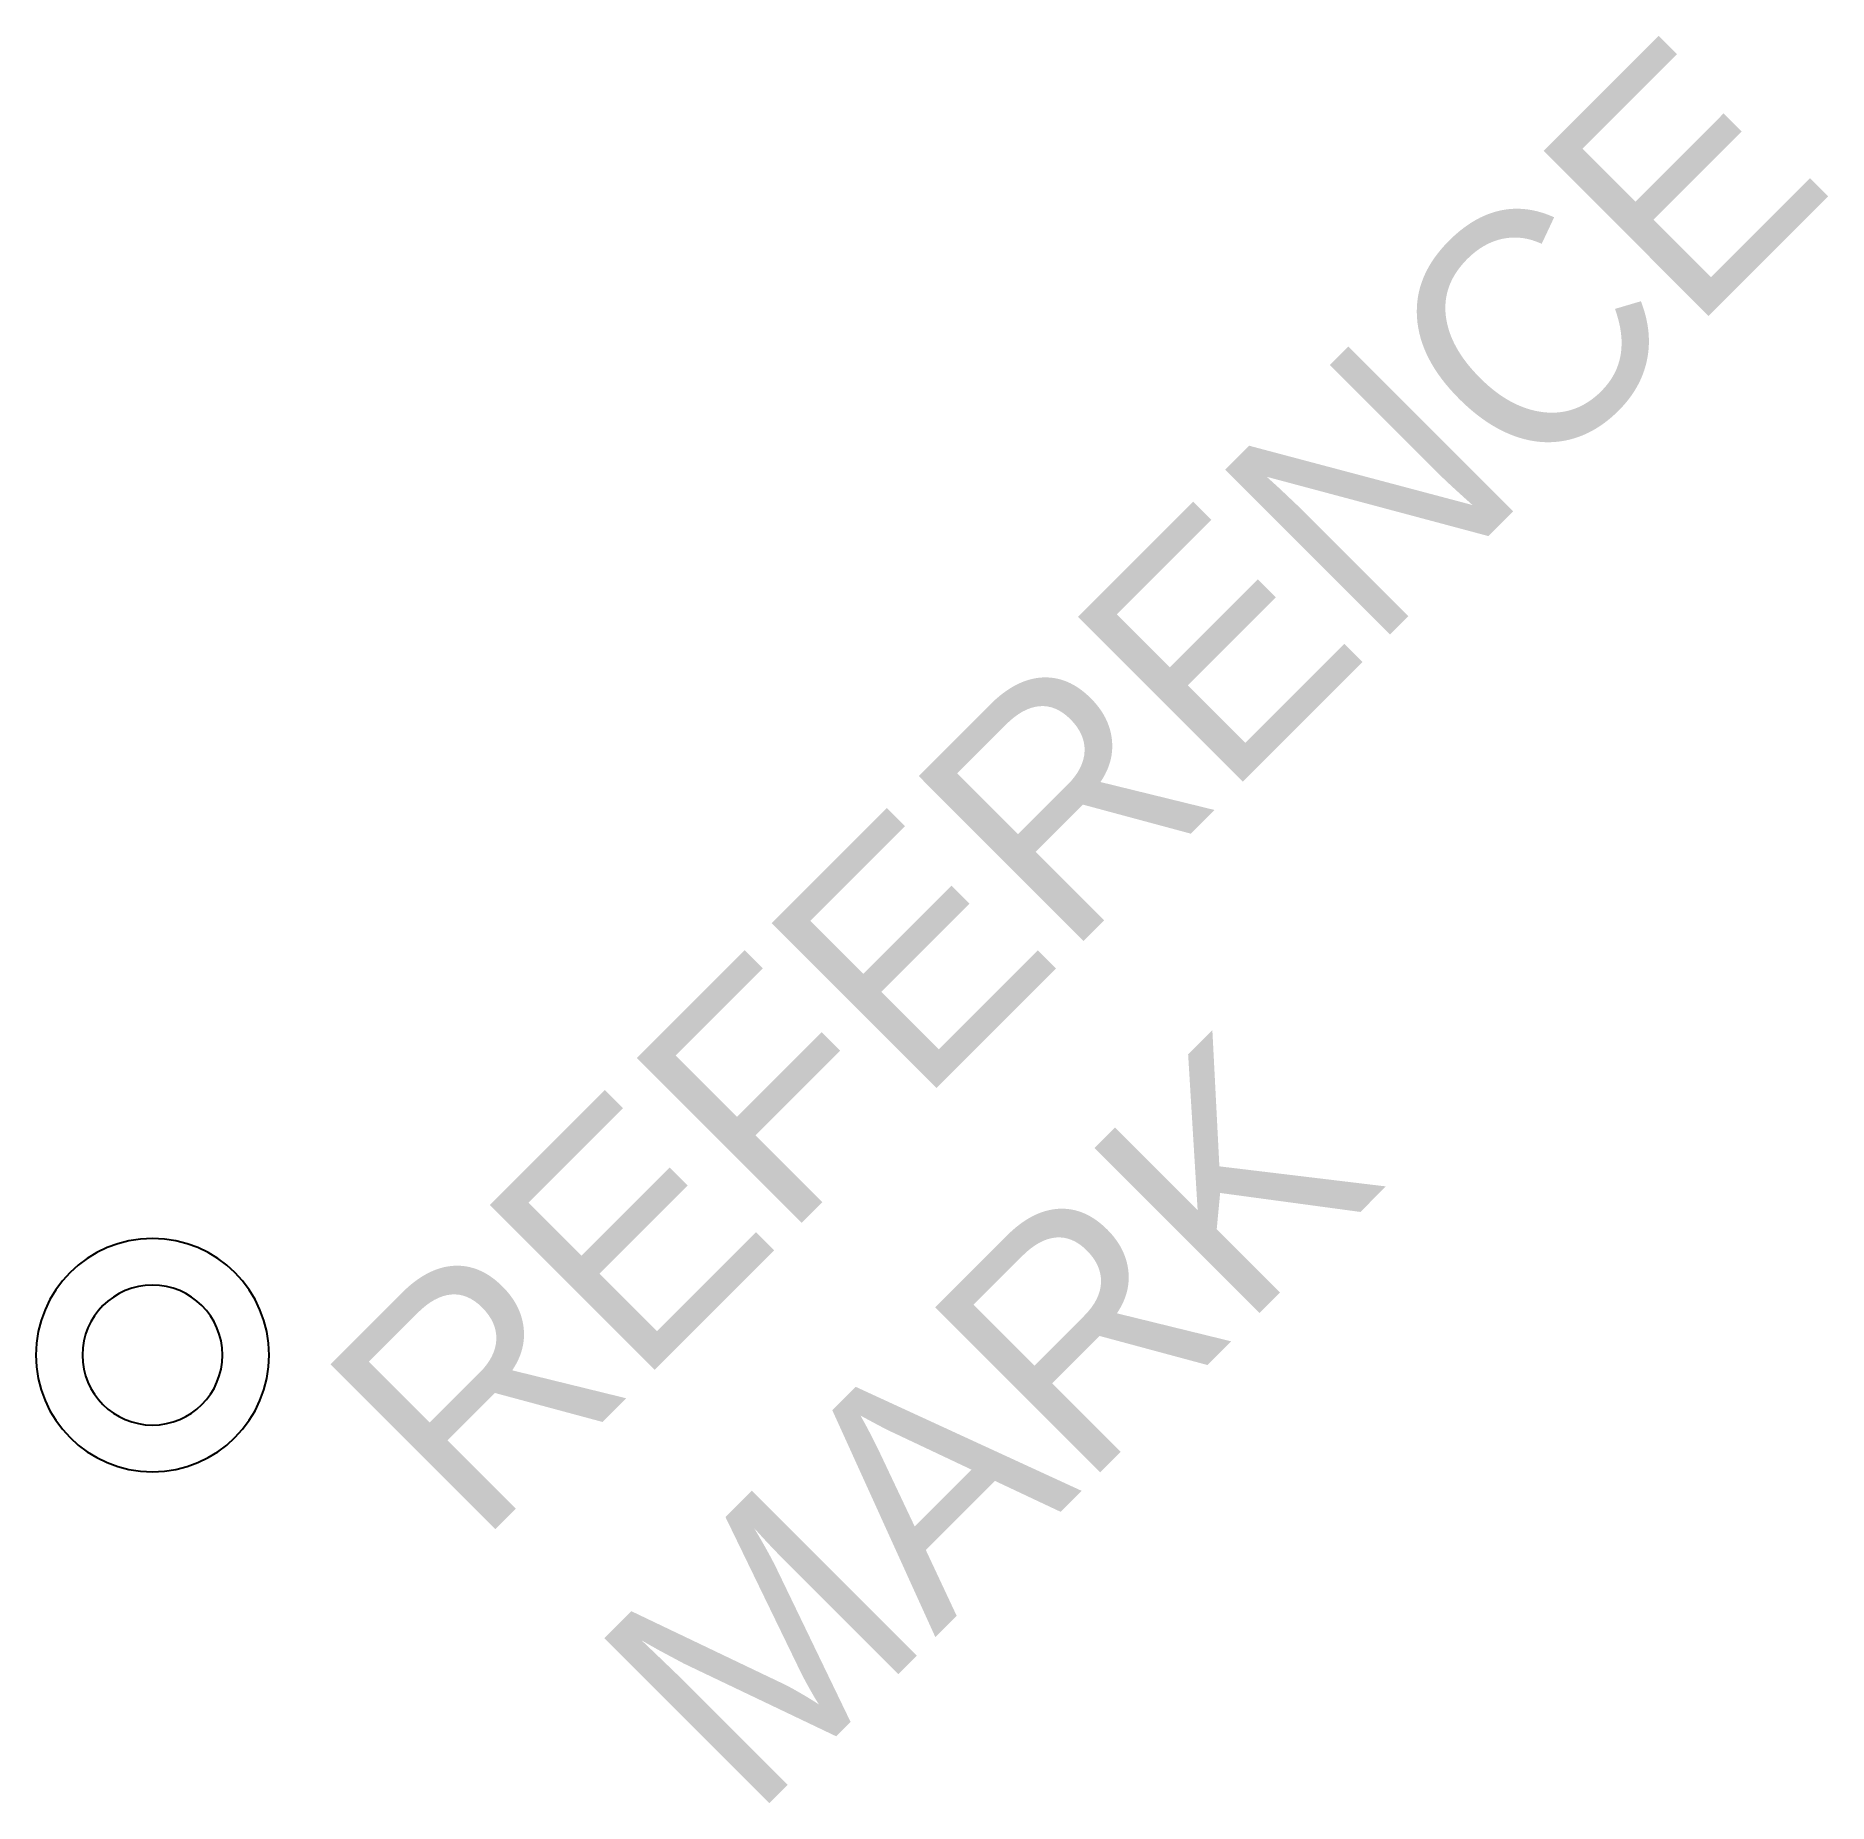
# Model space of a CAD drawing. Extents: x -0.25 to 3.59, y -0.96 to 2.83.
import ezdxf

# ---------------------------------------------------------------- set-up
doc = ezdxf.new("R2010")
doc.units = 0
doc.header["$MEASUREMENT"] = 0
doc.layers.add('CELL_RM_REFERENCEMARK', color=7, linetype='Continuous')

msp = doc.modelspace()

# ---------------------------------------------------------------- linework, layer by layer
at = {"layer": 'CELL_RM_REFERENCEMARK', "color": 4}
for radius, start, end in [(0.25, 90, 180), (0.25, 0, 90), (0.15, 90, 180), (0.15, 360, 90), (0.25, 180, 270), (0.15, 180, 270), (0.15, 270, 360), (0.25, 270, 360)]:
    msp.add_arc((0.001153, -0.001496), radius, start, end, dxfattribs=at)

# ---------------------------------------------------------------- texts
for s, p in [(' REFERENCE', (0.566, -0.545)), (' MARK', (1.153, -1.132))]:
    msp.add_text(s, height=0.499998, rotation=45, dxfattribs=at).set_placement(p)

doc.saveas('drawing.dxf')
